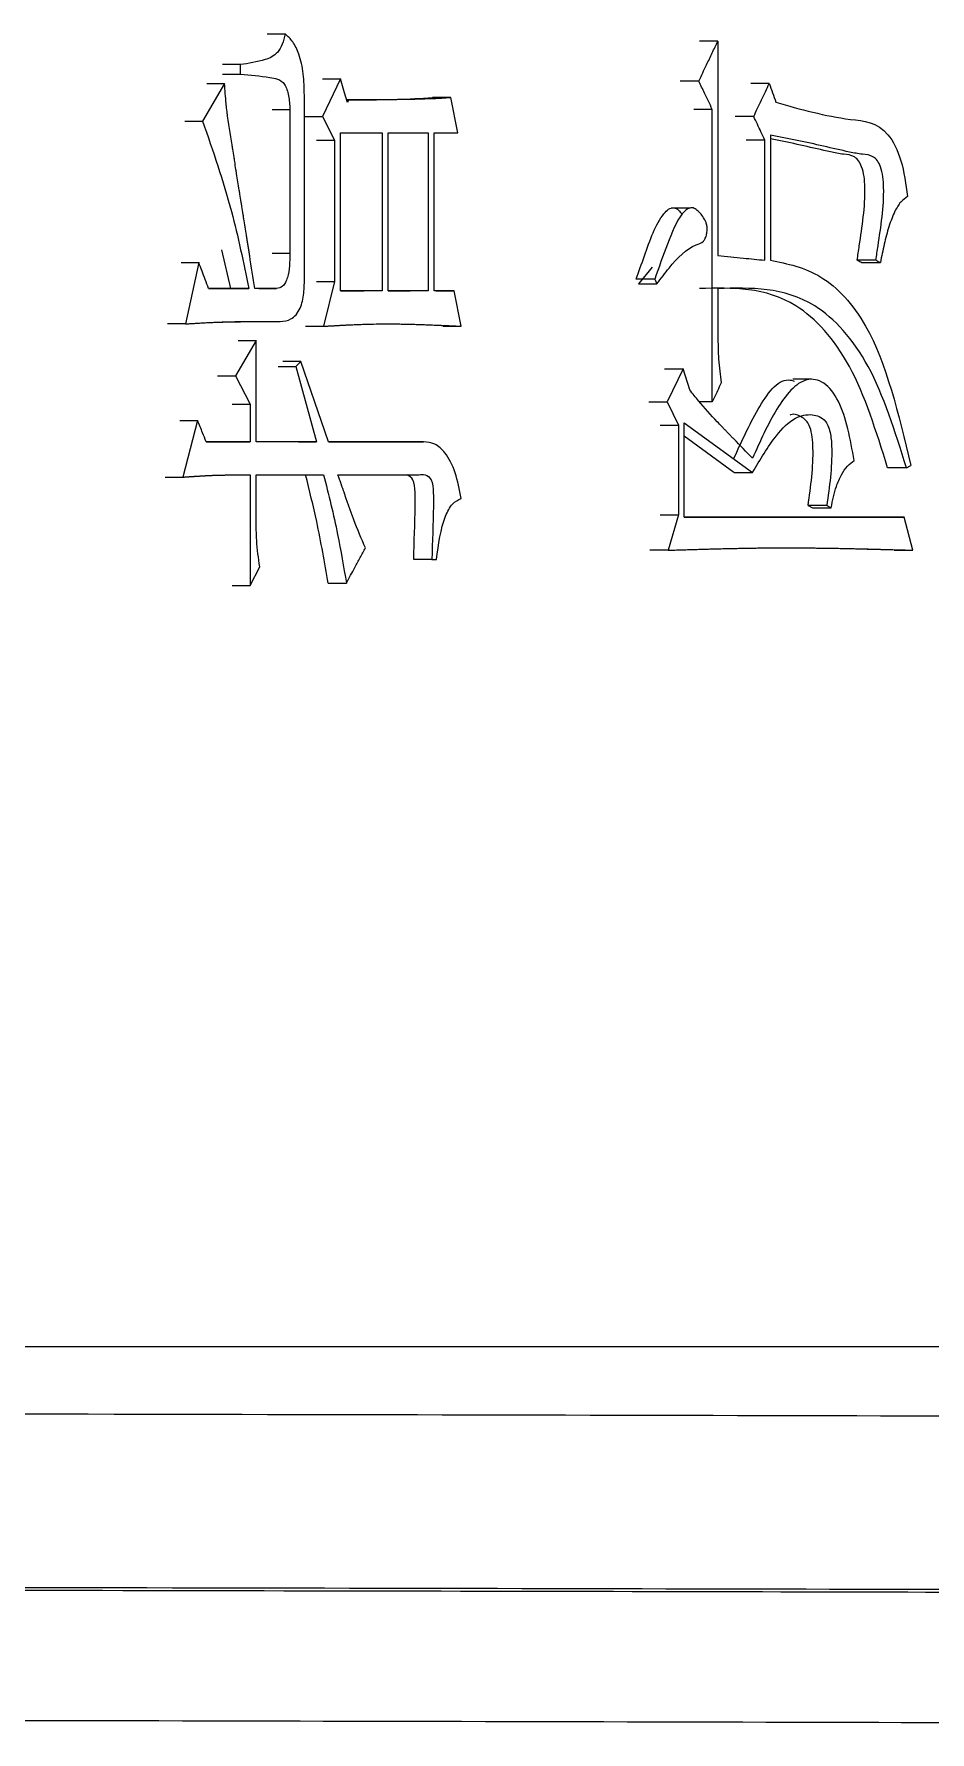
# Model space of a CAD drawing. Header units: millimetres. Extents: x 2278 to 4715, y 679 to 2402.
# Drawn here: x 3404.12 to 3408.23, y 967.15 to 974.94 of the extents above; entities that cross this region are included whole.
import ezdxf

# ---------------------------------------------------------------- set-up
doc = ezdxf.new("R2010")
doc.units = ezdxf.units.MM

msp = doc.modelspace()

# ---------------------------------------------------------------- linework, layer by layer
at = {"color": 7, "linetype": 'Continuous', "lineweight": 25}
for p, q in [((3405.1885, 974.9389), (3405.2706, 974.9389)), ((3407.2557, 974.9064), (3407.1707, 974.9064)), ((3407.2557, 974.9064), (3407.2557, 973.922)), ((3405.0652, 974.7982), (3404.9833, 974.7982)), ((3404.9833, 974.7549), (3405.0652, 974.7549)), ((3405.0652, 974.7982), (3405.0652, 974.7549)), ((3405.4416, 974.7333), (3405.5242, 974.7333)), ((3405.5242, 974.7333), (3405.4418, 974.5602)), ((3404.9926, 974.7117), (3404.8919, 974.5386)), ((3404.9109, 974.7117), (3404.9926, 974.7117)), ((3405.3591, 973.8247), (3405.3591, 974.6576)), ((3407.168, 974.7225), (3407.0831, 974.7225)), ((3407.4913, 974.7117), (3407.406, 974.7117)), ((3405.2106, 974.5926), (3405.2928, 974.5926)), ((3405.2928, 974.5926), (3405.2928, 973.9328)), ((3405.5626, 974.636), (3405.5538, 974.636)), ((3405.5626, 974.636), (3405.5571, 974.6251)), ((3406.03, 974.6468), (3405.9466, 974.6468)), ((3406.0624, 974.4845), (3406.03, 974.6468)), ((3407.2299, 974.5927), (3407.1449, 974.5927)), ((3407.2299, 973.2514), (3407.2299, 974.5927)), ((3404.8103, 974.5386), (3404.8919, 974.5386)), ((3405.3593, 974.5602), (3405.4418, 974.5602)), ((3405.4418, 974.5602), (3405.4967, 974.4521)), ((3407.4198, 974.5603), (3407.3346, 974.5603)), ((3405.4142, 974.4521), (3405.4967, 974.4521)), ((3405.4967, 974.4521), (3405.4967, 973.803)), ((3405.5242, 973.7598), (3405.5242, 974.4845)), ((3405.5242, 974.4845), (3405.7156, 974.4845)), ((3405.7156, 974.4845), (3405.7156, 973.7598)), ((3405.7429, 973.7598), (3405.7429, 974.4845)), ((3405.7429, 974.4845), (3405.9274, 974.4845)), ((3405.9274, 974.4845), (3405.9274, 973.7598)), ((3405.9545, 973.7598), (3405.9545, 974.4845)), ((3405.9545, 974.4845), (3406.0624, 974.4845)), ((3407.4709, 974.4521), (3407.3856, 974.4521)), ((3407.4709, 973.9004), (3407.4709, 974.4521)), ((3407.4964, 974.4737), (3407.4964, 973.9004)), ((3407.1268, 974.1399), (3407.0415, 974.1399)), ((3405.0218, 973.7706), (3404.9805, 973.9484)), ((3404.7935, 973.8896), (3404.8751, 973.8896)), ((3404.8751, 973.8896), (3404.8133, 973.6083)), ((3405.2106, 973.9328), (3405.2928, 973.9328)), ((3407.9807, 973.9005), (3407.8947, 973.9005)), ((3407.9147, 973.8896), (3408.0008, 973.8896)), ((3405.4142, 973.803), (3405.4967, 973.803)), ((3405.4967, 973.803), (3405.4472, 973.5975)), ((3406.9658, 973.8139), (3406.8811, 973.8139)), ((3406.9547, 973.8681), (3406.8915, 973.7923)), ((3406.8915, 973.7923), (3406.9762, 973.7923)), ((3406.9658, 973.8139), (3406.9762, 973.7923)), ((3405.1041, 973.7706), (3404.9199, 973.7706)), ((3404.9199, 973.7706), (3405.0218, 973.7706)), ((3405.0222, 973.7706), (3405.1041, 973.7706)), ((3405.2319, 973.7706), (3405.132, 973.7706)), ((3405.1498, 973.7706), (3405.2319, 973.7706)), ((3405.7156, 973.7598), (3405.5242, 973.7598)), ((3405.5242, 973.7598), (3405.6325, 973.7598)), ((3405.7156, 973.7598), (3405.6328, 973.7598)), ((3405.9274, 973.7598), (3405.7429, 973.7598)), ((3405.7429, 973.7598), (3405.8441, 973.7598)), ((3405.9274, 973.7598), (3405.8443, 973.7598)), ((3406.0462, 973.7598), (3405.9545, 973.7598)), ((3405.9629, 973.7598), (3406.0462, 973.7598)), ((3406.0785, 973.5975), (3406.0462, 973.7598)), ((3407.2557, 973.7706), (3407.2557, 973.5543)), ((3404.8133, 973.6083), (3404.7318, 973.6083)), ((3405.1661, 973.6191), (3405.2485, 973.6191)), ((3405.3648, 973.5975), (3405.4472, 973.5975)), ((3405.9951, 973.5975), (3406.0785, 973.5975)), ((3405.1375, 973.5326), (3405.0429, 973.3703)), ((3405.0555, 973.5326), (3405.1375, 973.5326)), ((3405.1375, 973.0674), (3405.1375, 973.5326)), ((3405.2382, 973.4136), (3405.3204, 973.4136)), ((3405.3425, 973.4352), (3405.2602, 973.4352)), ((3405.3425, 973.4352), (3405.3204, 973.4136)), ((3405.3204, 973.4136), (3405.4142, 973.0674)), ((3405.4692, 973.0674), (3405.3425, 973.4352)), ((3407.0108, 973.4028), (3407.0956, 973.4028)), ((3407.0956, 973.4028), (3407.023, 973.2514)), ((3407.1267, 973.3055), (3407.0956, 973.4028)), ((3404.961, 973.3703), (3405.0429, 973.3703)), ((3405.0429, 973.3703), (3405.1097, 973.2405)), ((3407.6853, 973.3543), (3407.5997, 973.3543)), ((3406.9383, 973.2514), (3407.023, 973.2514)), ((3407.023, 973.2514), (3407.0749, 973.1432)), ((3407.2299, 973.2514), (3407.1704, 973.2514)), ((3405.0278, 973.2405), (3405.1097, 973.2405)), ((3405.1097, 973.2405), (3405.1097, 973.0674)), ((3404.7879, 973.1648), (3404.8695, 973.1648)), ((3404.8695, 973.1648), (3404.8021, 972.9052)), ((3406.9901, 973.1432), (3407.0749, 973.1432)), ((3407.0749, 973.1432), (3407.0749, 972.7321)), ((3407.1008, 973.154), (3407.4147, 972.9269)), ((3407.1008, 972.7213), (3407.1008, 973.154)), ((3407.3294, 972.9269), (3407.1008, 973.0925)), ((3405.1097, 973.0674), (3404.9087, 973.0674)), ((3404.9087, 973.0674), (3405.0274, 973.0674)), ((3405.0278, 973.0674), (3405.1097, 973.0674)), ((3405.4142, 973.0674), (3405.1375, 973.0674)), ((3405.3318, 973.0674), (3405.4142, 973.0674)), ((3405.9058, 973.0675), (3405.4692, 973.0674)), ((3405.4692, 973.0674), (3405.8225, 973.0675)), ((3405.8226, 973.0675), (3405.9058, 973.0675)), ((3408.1202, 972.9485), (3408.1401, 972.9593)), ((3404.7206, 972.9052), (3404.8021, 972.9052)), ((3405.1097, 972.916), (3405.1097, 972.4076)), ((3405.1375, 972.916), (3405.4472, 972.916)), ((3405.1375, 972.7105), (3405.1375, 972.916)), ((3405.5132, 972.916), (3405.8841, 972.916)), ((3405.8008, 972.916), (3405.8841, 972.916)), ((3407.3295, 972.9269), (3407.4147, 972.9269)), ((3406.9901, 972.7321), (3407.0749, 972.7321)), ((3407.0749, 972.7321), (3407.0282, 972.5699)), ((3408.1103, 972.7213), (3407.1008, 972.7213)), ((3407.1008, 972.7213), (3408.0241, 972.7213)), ((3407.755, 972.7754), (3407.6692, 972.7754)), ((3407.6692, 972.7754), (3407.6894, 972.7646)), ((3407.6894, 972.7646), (3407.7751, 972.7646)), ((3407.755, 972.7754), (3407.7751, 972.7646)), ((3408.0241, 972.7213), (3408.1103, 972.7213)), ((3408.15, 972.5699), (3408.1103, 972.7213)), ((3407.0282, 972.5699), (3406.9435, 972.5699)), ((3408.0638, 972.5699), (3407.9405, 972.5728)), ((3408.0638, 972.5699), (3408.15, 972.5699)), ((3405.1097, 972.4076), (3405.1542, 972.4941)), ((3405.9436, 972.5266), (3405.8605, 972.5266)), ((3405.9436, 972.5266), (3405.9653, 972.5266)), ((3405.0277, 972.4076), (3405.1097, 972.4076)), ((3405.4687, 972.4184), (3405.5516, 972.4184))]:
    msp.add_line(p, q, dxfattribs=at)
at = {"color": 7, "linetype": 'Continuous', "lineweight": 25, "flags": 128}
for points in [[(3405.5571, 974.6251), (3405.5437, 974.6691), (3405.534, 974.7012), (3405.5242, 974.7333)], [(3408.1202, 972.9485), (3408.0852, 972.9485), (3408.0596, 972.9485), (3408.034, 972.9485)]]:
    msp.add_lwpolyline(points, dxfattribs=at)
at = {"color": 7, "linetype": 'Continuous', "lineweight": 25}
for points, knots in [([(3405.2706, 974.9389), (3405.2667, 974.9226), (3405.259, 974.8904), (3405.2298, 974.8397), (3405.1611, 974.8123), (3405.1032, 974.8038), (3405.0652, 974.7982)], [0, 0, 0, 0, 0.127818, 0.252018, 0.508407, 1, 1, 1, 1]), ([(3405.3591, 974.6576), (3405.3582, 974.6907), (3405.3565, 974.7563), (3405.3383, 974.8426), (3405.3077, 974.9058), (3405.2829, 974.928), (3405.2706, 974.9389)], [0, 0, 0, 0, 0.2887937, 0.5729304, 0.7895926, 1, 1, 1, 1]), ([(3407.168, 974.7225), (3407.1799, 974.7475), (3407.2005, 974.7906), (3407.2297, 974.8519), (3407.247, 974.8882), (3407.2557, 974.9064)], [0, 0, 0, 0, 0.407194, 0.703597, 1, 1, 1, 1]), ([(3405.0652, 974.7549), (3405.1106, 974.7507), (3405.1679, 974.7453), (3405.2355, 974.7337), (3405.2711, 974.7144), (3405.2886, 974.6548), (3405.2914, 974.6136), (3405.2928, 974.5926)], [0, 0, 0, 0, 0.489877, 0.617073, 0.743751, 0.869803, 1, 1, 1, 1]), ([(3405.132, 973.7706), (3405.124, 973.8208), (3405.1151, 973.8773), (3405.1051, 973.9401), (3405.1027, 973.9558), (3405.1002, 973.9714), (3405.0982, 973.984), (3405.0957, 973.9997), (3405.0922, 974.0217), (3405.0872, 974.053), (3405.0823, 974.0844), (3405.0773, 974.1158), (3405.0733, 974.1409), (3405.0683, 974.1723), (3405.0643, 974.1974), (3405.0573, 974.2413), (3405.0513, 974.279), (3405.0443, 974.3229), (3405.0403, 974.348), (3405.0353, 974.3794), (3405.0313, 974.4045), (3405.0263, 974.4359), (3405.0152, 974.5049), (3405.0008, 974.5981), (3404.9949, 974.6808), (3404.9926, 974.7117)], [0, 0, 0, 0, 0.160709, 0.180798, 0.200887, 0.210931, 0.23102, 0.241064, 0.261152, 0.30133, 0.341507, 0.361596, 0.401773, 0.421862, 0.462039, 0.482128, 0.562482, 0.582571, 0.622748, 0.642837, 0.683014, 0.703103, 0.74328, 0.904095, 1, 1, 1, 1]), ([(3407.2299, 974.5927), (3407.224, 974.6052), (3407.2121, 974.6302), (3407.1915, 974.6734), (3407.1768, 974.7042), (3407.168, 974.7225)], [0, 0, 0, 0, 0.288432, 0.576865, 1, 1, 1, 1]), ([(3407.4198, 974.5603), (3407.4318, 974.5855), (3407.4556, 974.636), (3407.4794, 974.6865), (3407.4913, 974.7117)], [0, 0, 0, 0, 0.4999994, 1, 1, 1, 1]), ([(3407.4913, 974.7117), (3407.4964, 974.6973), (3407.5066, 974.6684), (3407.5168, 974.6396), (3407.5219, 974.6252)], [0, 0, 0, 0, 0.5000001, 1, 1, 1, 1]), ([(3405.5545, 974.6362), (3405.5602, 974.6362), (3405.5974, 974.6363), (3405.6422, 974.6367), (3405.7128, 974.6375), (3405.8067, 974.6385), (3405.8922, 974.6436), (3405.9466, 974.6468)], [0, 0, 0, 0, 0.0431296, 0.2823119, 0.3421073, 0.5812899, 1, 1, 1, 1]), ([(3406.03, 974.6468), (3406.0282, 974.6466), (3406.0244, 974.6463), (3406.0188, 974.6458), (3406.0112, 974.6452), (3406.0037, 974.6446), (3405.9961, 974.644), (3405.9905, 974.6435), (3405.9829, 974.643), (3405.9754, 974.6425), (3405.9622, 974.6418), (3405.9376, 974.641), (3405.8846, 974.6392), (3405.8239, 974.6377), (3405.7707, 974.6372), (3405.7441, 974.6369), (3405.7288, 974.6367), (3405.7174, 974.6366), (3405.7079, 974.6366), (3405.6983, 974.6365), (3405.6907, 974.6364), (3405.6831, 974.6364), (3405.6754, 974.6363), (3405.6678, 974.6363), (3405.6601, 974.6363), (3405.6544, 974.6362), (3405.6468, 974.6362), (3405.6391, 974.6362), (3405.6315, 974.6361), (3405.6238, 974.6361), (3405.6162, 974.6361), (3405.6085, 974.6361), (3405.6028, 974.6361), (3405.598, 974.636), (3405.5932, 974.636), (3405.5894, 974.636), (3405.5856, 974.636), (3405.5827, 974.636), (3405.5789, 974.636), (3405.575, 974.636), (3405.5712, 974.636), (3405.5674, 974.636), (3405.5645, 974.636), (3405.5626, 974.636)], [0, 0, 0, 0, 0.012194, 0.024389, 0.036583, 0.060972, 0.073167, 0.085361, 0.097556, 0.121945, 0.134139, 0.182918, 0.280473, 0.475585, 0.573141, 0.621919, 0.646308, 0.670697, 0.695086, 0.70728, 0.731669, 0.743863, 0.756058, 0.780447, 0.792641, 0.804836, 0.81703, 0.841419, 0.853613, 0.865808, 0.890197, 0.902391, 0.914586, 0.92678, 0.932877, 0.945072, 0.951169, 0.957266, 0.963363, 0.975558, 0.981655, 0.987752, 1, 1, 1, 1]), ([(3407.5219, 974.6252), (3407.6339, 974.5935), (3407.804, 974.5453), (3408.0163, 974.5349), (3408.1025, 974.3607), (3408.1175, 974.2495), (3408.1252, 974.1925)], [0, 0, 0, 0, 0.492344, 0.747305, 0.87043, 1, 1, 1, 1]), ([(3404.8919, 974.5386), (3404.9394, 974.4028), (3405.0246, 974.1587), (3405.0797, 973.8898), (3405.1041, 973.7706)], [0, 0, 0, 0, 0.556567, 1, 1, 1, 1]), ([(3407.4709, 974.4521), (3407.465, 974.4646), (3407.4536, 974.4888), (3407.4366, 974.5249), (3407.4254, 974.5485), (3407.4198, 974.5603)], [0, 0, 0, 0, 0.346119, 0.673059, 1, 1, 1, 1]), ([(3407.9807, 973.9005), (3407.9838, 973.9225), (3407.9991, 974.0319), (3408.0208, 974.1599), (3408.0133, 974.2845), (3408.0031, 974.3272), (3407.9877, 974.3589), (3407.9598, 974.3841), (3407.9156, 974.3855), (3407.8, 974.4088), (3407.6595, 974.4443), (3407.5376, 974.4663), (3407.4964, 974.4737)], [0, 0, 0, 0, 0.0476159, 0.2366676, 0.2711991, 0.3058534, 0.3330791, 0.3603377, 0.4287555, 0.5098819, 0.8344448, 1, 1, 1, 1]), ([(3407.8947, 973.9005), (3407.8978, 973.9226), (3407.9131, 974.0323), (3407.935, 974.1606), (3407.9271, 974.2851), (3407.9169, 974.3278), (3407.9015, 974.3592), (3407.8734, 974.3844), (3407.8286, 974.3854), (3407.711, 974.4105), (3407.5992, 974.4384), (3407.5067, 974.4556), (3407.4964, 974.4576)], [0, 0, 0, 0, 0.0539594, 0.2681925, 0.3071395, 0.3462244, 0.3769337, 0.4076739, 0.4859202, 0.5793554, 0.9531636, 1, 1, 1, 1]), ([(3408.1252, 974.1925), (3408.1146, 974.1854), (3408.0931, 974.1711), (3408.0641, 974.1215), (3408.0389, 974.0553), (3408.0176, 973.9747), (3408.0064, 973.918), (3408.0008, 973.8896)], [0, 0, 0, 0, 0.162412, 0.328967, 0.549592, 0.773853, 1, 1, 1, 1]), ([(3406.8811, 973.8139), (3406.8935, 973.8491), (3406.931, 973.9552), (3406.9746, 974.0807), (3407.0292, 974.1369), (3407.0531, 974.1445), (3407.0747, 974.133), (3407.0858, 974.1179), (3407.0911, 974.1107)], [0, 0, 0, 0, 0.230285, 0.693302, 0.776377, 0.859882, 0.933594, 1, 1, 1, 1]), ([(3406.9762, 973.7923), (3406.9946, 973.8168), (3407.0501, 973.891), (3407.1212, 973.9642), (3407.1831, 973.9785), (3407.1984, 974.0008), (3407.2044, 974.0194), (3407.2068, 974.0393), (3407.2057, 974.0584), (3407.2003, 974.078), (3407.1845, 974.1059), (3407.163, 974.1311), (3407.1371, 974.144), (3407.1142, 974.1367), (3407.07, 974.0925), (3407.0225, 973.9728), (3406.9848, 973.8673), (3406.9658, 973.8139)], [0, 0, 0, 0, 0.109651, 0.330682, 0.3864, 0.404634, 0.422868, 0.441529, 0.456387, 0.471247, 0.497612, 0.560433, 0.593185, 0.625961, 0.670922, 0.833212, 1, 1, 1, 1]), ([(3404.9199, 973.7706), (3404.9147, 973.7845), (3404.9046, 973.8113), (3404.8896, 973.8509), (3404.8799, 973.8767), (3404.8751, 973.8896)], [0, 0, 0, 0, 0.350984, 0.675491, 1, 1, 1, 1]), ([(3405.2928, 973.9328), (3405.2919, 973.8938), (3405.2907, 973.8448), (3405.2725, 973.7973), (3405.2563, 973.7748), (3405.2414, 973.7722), (3405.2319, 973.7706)], [0, 0, 0, 0, 0.51629, 0.647429, 0.774862, 1, 1, 1, 1]), ([(3407.2557, 973.922), (3407.2948, 973.9181), (3407.3503, 973.9126), (3407.4219, 973.9054), (3407.4546, 973.9021), (3407.4709, 973.9004)], [0, 0, 0, 0, 0.542952, 0.771476, 1, 1, 1, 1]), ([(3407.4964, 973.9004), (3407.5747, 973.8846), (3407.7324, 973.8528), (3407.9944, 973.573), (3408.0842, 973.1948), (3408.1401, 972.9593)], [0, 0, 0, 0, 0.271558, 0.546438, 1, 1, 1, 1]), ([(3407.9147, 973.8896), (3407.9131, 973.8905), (3407.9097, 973.8923), (3407.903, 973.896), (3407.898, 973.8987), (3407.8947, 973.9005)], [0, 0, 0, 0, 0.25319, 0.506384, 1, 1, 1, 1]), ([(3407.9808, 973.9005), (3407.9824, 973.8995), (3407.9866, 973.8973), (3407.9933, 973.8937), (3407.9983, 973.891), (3408.0008, 973.8896)], [0, 0, 0, 0, 0.252887, 0.626447, 1, 1, 1, 1]), ([(3405.2485, 973.6191), (3405.2651, 973.6206), (3405.2987, 973.6235), (3405.3416, 973.6717), (3405.3588, 973.7491), (3405.359, 973.7993), (3405.3591, 973.8247)], [0, 0, 0, 0, 0.26803, 0.540931, 0.767912, 1, 1, 1, 1]), ([(3408.034, 972.9485), (3407.9822, 973.1147), (3407.8807, 973.4395), (3407.5713, 973.7811), (3407.322, 973.7746), (3407.1706, 973.7706)], [0, 0, 0, 0, 0.291237, 0.569425, 1, 1, 1, 1]), ([(3408.1202, 972.9485), (3408.0683, 973.1147), (3407.9667, 973.4396), (3407.6568, 973.7811), (3407.4073, 973.7746), (3407.2557, 973.7706)], [0, 0, 0, 0, 0.291092, 0.569283, 1, 1, 1, 1]), ([(3404.8133, 973.6083), (3404.8177, 973.6086), (3404.8242, 973.609), (3404.8329, 973.6095), (3404.8394, 973.6099), (3404.8459, 973.6103), (3404.8524, 973.6107), (3404.8589, 973.6111), (3404.8675, 973.6116), (3404.8783, 973.6123), (3404.8913, 973.613), (3404.9043, 973.6138), (3404.9302, 973.6151), (3404.9562, 973.6163), (3404.9821, 973.6172), (3404.995, 973.6176), (3405.0079, 973.618), (3405.0209, 973.6183), (3405.0338, 973.6186), (3405.051, 973.6189), (3405.0682, 973.6191), (3405.0855, 973.6193), (3405.0984, 973.6194), (3405.1113, 973.6195), (3405.1241, 973.6195), (3405.1349, 973.6196), (3405.1435, 973.6196), (3405.1499, 973.6196), (3405.1563, 973.6195), (3405.1628, 973.6195), (3405.1692, 973.6195), (3405.1756, 973.6195), (3405.1821, 973.6195), (3405.1885, 973.6195), (3405.1971, 973.6194), (3405.2057, 973.6194), (3405.2142, 973.6193), (3405.2206, 973.6193), (3405.226, 973.6193), (3405.2303, 973.6192), (3405.2335, 973.6192), (3405.2367, 973.6192), (3405.2399, 973.6192), (3405.2438, 973.6192), (3405.2467, 973.6191), (3405.2485, 973.6191)], [0, 0, 0, 0, 0.0297, 0.04455, 0.0594, 0.07425, 0.0891, 0.10395, 0.1188, 0.1485, 0.1782, 0.2079, 0.237599, 0.3564, 0.3861, 0.4158, 0.4455, 0.4752, 0.5049, 0.5346, 0.594, 0.6237, 0.6534, 0.6831, 0.7128, 0.742499, 0.757349, 0.772199, 0.787049, 0.801899, 0.816749, 0.831599, 0.846449, 0.861299, 0.876149, 0.905849, 0.920699, 0.935549, 0.950399, 0.957824, 0.965249, 0.972674, 0.980099, 0.987524, 1, 1, 1, 1]), ([(3404.9237, 973.6148), (3404.9642, 973.6162), (3405.0262, 973.6183), (3405.1106, 973.6191), (3405.1472, 973.6191), (3405.1612, 973.6191), (3405.1637, 973.6191), (3405.1633, 973.6191), (3405.1633, 973.6191)], [0, 0, 0, 0, 0.522535, 0.798849, 0.953458, 0.983824, 0.997934, 1, 1, 1, 1]), ([(3405.4472, 973.5975), (3405.4515, 973.5977), (3405.4579, 973.5981), (3405.4664, 973.5986), (3405.4728, 973.599), (3405.4792, 973.5993), (3405.4855, 973.5997), (3405.4919, 973.6001), (3405.4983, 973.6004), (3405.5046, 973.6008), (3405.511, 973.6011), (3405.5174, 973.6015), (3405.5238, 973.6018), (3405.5301, 973.6022), (3405.5365, 973.6025), (3405.5429, 973.6028), (3405.5492, 973.6032), (3405.5556, 973.6035), (3405.5641, 973.6039), (3405.5747, 973.6044), (3405.5874, 973.605), (3405.6001, 973.6055), (3405.6128, 973.606), (3405.6255, 973.6065), (3405.6382, 973.6069), (3405.6509, 973.6072), (3405.6762, 973.6079), (3405.7016, 973.6082), (3405.7269, 973.6084), (3405.7395, 973.6084), (3405.7564, 973.6083), (3405.7774, 973.6082), (3405.8027, 973.6079), (3405.8279, 973.6074), (3405.8531, 973.6068), (3405.8741, 973.6062), (3405.8951, 973.6055), (3405.9118, 973.6049), (3405.9286, 973.6042), (3405.9411, 973.6037), (3405.9537, 973.6032), (3405.9642, 973.6028), (3405.9725, 973.6024), (3405.9788, 973.6022), (3405.9851, 973.6019), (3405.9913, 973.6016), (3405.9976, 973.6013), (3406.0039, 973.601), (3406.0101, 973.6007), (3406.0164, 973.6005), (3406.0226, 973.6002), (3406.0289, 973.5999), (3406.0351, 973.5996), (3406.0404, 973.5993), (3406.0445, 973.5991), (3406.0477, 973.599), (3406.0508, 973.5988), (3406.0539, 973.5987), (3406.057, 973.5985), (3406.0602, 973.5984), (3406.0633, 973.5982), (3406.0664, 973.5981), (3406.0695, 973.5979), (3406.0736, 973.5977), (3406.0766, 973.5976), (3406.0785, 973.5975)], [0, 0, 0, 0, 0.020012, 0.030018, 0.040024, 0.050031, 0.060037, 0.070043, 0.080049, 0.090055, 0.100061, 0.110067, 0.120073, 0.130079, 0.140086, 0.150092, 0.160098, 0.170104, 0.18011, 0.200122, 0.220134, 0.240147, 0.260159, 0.280171, 0.300183, 0.320196, 0.340208, 0.420258, 0.44027, 0.460282, 0.480294, 0.520319, 0.560343, 0.600368, 0.640392, 0.680417, 0.700429, 0.740454, 0.760466, 0.780478, 0.80049, 0.820502, 0.830509, 0.840515, 0.850521, 0.860527, 0.870533, 0.880539, 0.890545, 0.900551, 0.910557, 0.920564, 0.93057, 0.940576, 0.945579, 0.950582, 0.955585, 0.960588, 0.965591, 0.970594, 0.975597, 0.9806, 0.985603, 0.990606, 1, 1, 1, 1]), ([(3407.2557, 973.5543), (3407.2561, 973.518), (3407.2571, 973.4448), (3407.2664, 973.3737), (3407.2711, 973.3379)], [0, 0, 0, 0, 0.495714, 1, 1, 1, 1]), ([(3407.2711, 973.3379), (3407.2652, 973.3254), (3407.2553, 973.3048), (3407.2416, 973.2759), (3407.2338, 973.2595), (3407.2299, 973.2514)], [0, 0, 0, 0, 0.432643, 0.716321, 1, 1, 1, 1]), ([(3407.3294, 972.9918), (3407.364, 973.0679), (3407.4318, 973.217), (3407.5365, 973.3658), (3407.5976, 973.3483), (3407.6077, 973.3455)], [0, 0, 0, 0, 0.46552, 0.912082, 1, 1, 1, 1]), ([(3407.8807, 972.9809), (3407.8627, 973.0801), (3407.8356, 973.2299), (3407.744, 973.3477), (3407.6362, 973.3677), (3407.5174, 973.2233), (3407.4494, 973.07), (3407.4147, 972.9918)], [0, 0, 0, 0, 0.250217, 0.37779, 0.502112, 0.745933, 1, 1, 1, 1]), ([(3407.4147, 972.9918), (3407.3858, 973.0214), (3407.3533, 973.0547), (3407.3172, 973.0919), (3407.3082, 973.1013), (3407.2992, 973.1106), (3407.2901, 973.12), (3407.2811, 973.1294), (3407.2685, 973.1426), (3407.2305, 973.1821), (3407.181, 973.2368), (3407.14, 973.2885), (3407.1267, 973.3055)], [0, 0, 0, 0, 0.2975226, 0.3347128, 0.3719031, 0.3904983, 0.4276885, 0.4648788, 0.483474, 0.5578546, 0.8555027, 1, 1, 1, 1]), ([(3407.4147, 972.9269), (3407.4497, 972.986), (3407.509, 973.0864), (3407.6033, 973.1827), (3407.6734, 973.1961), (3407.7204, 973.1852), (3407.7472, 973.1673), (3407.7644, 973.1357), (3407.7748, 973.0933), (3407.7829, 972.9699), (3407.7674, 972.8618), (3407.755, 972.7754)], [0, 0, 0, 0, 0.236471, 0.400892, 0.534168, 0.588802, 0.643894, 0.675813, 0.707612, 0.766357, 1, 1, 1, 1]), ([(3407.6692, 972.7754), (3407.6818, 972.863), (3407.6966, 972.9668), (3407.6893, 973.0892), (3407.6805, 973.1323), (3407.6633, 973.1642), (3407.6335, 973.1863), (3407.6061, 973.1976), (3407.588, 973.1908), (3407.5867, 973.1903)], [0, 0, 0, 0, 0.478517, 0.567585, 0.657403, 0.721203, 0.808864, 0.987094, 1, 1, 1, 1]), ([(3404.9087, 973.0674), (3404.9032, 973.0811), (3404.8939, 973.1041), (3404.8809, 973.1366), (3404.8733, 973.1554), (3404.8695, 973.1648)], [0, 0, 0, 0, 0.419954, 0.709976, 1, 1, 1, 1]), ([(3406.0785, 972.8078), (3406.0705, 972.8484), (3406.0548, 972.928), (3406.0107, 973.0163), (3405.9577, 973.0619), (3405.923, 973.0656), (3405.9058, 973.0675)], [0, 0, 0, 0, 0.291847, 0.573788, 0.788346, 1, 1, 1, 1]), ([(3407.7751, 972.7646), (3407.7822, 972.7984), (3407.7937, 972.8536), (3407.8208, 972.9168), (3407.8486, 972.9583), (3407.8701, 972.9734), (3407.8807, 972.9809)], [0, 0, 0, 0, 0.34974, 0.571287, 0.787704, 1, 1, 1, 1]), ([(3404.8021, 972.9052), (3404.8038, 972.9053), (3404.8072, 972.9055), (3404.8122, 972.9059), (3404.8173, 972.9063), (3404.8224, 972.9066), (3404.8274, 972.907), (3404.8325, 972.9074), (3404.8376, 972.9077), (3404.8426, 972.9081), (3404.8477, 972.9084), (3404.8528, 972.9088), (3404.8578, 972.9091), (3404.8629, 972.9094), (3404.8679, 972.9098), (3404.873, 972.9101), (3404.8781, 972.9104), (3404.8831, 972.9107), (3404.8882, 972.911), (3404.8932, 972.9113), (3404.8983, 972.9116), (3404.9025, 972.9118), (3404.9067, 972.912), (3404.9109, 972.9122), (3404.916, 972.9125), (3404.921, 972.9127), (3404.9261, 972.913), (3404.9312, 972.9132), (3404.9362, 972.9134), (3404.9413, 972.9136), (3404.9463, 972.9137), (3404.9505, 972.9139), (3404.9547, 972.914), (3404.9589, 972.9141), (3404.964, 972.9143), (3404.969, 972.9144), (3404.9741, 972.9146), (3404.9791, 972.9147), (3404.9842, 972.9148), (3404.9892, 972.9149), (3404.9942, 972.915), (3404.9993, 972.9151), (3405.0035, 972.9152), (3405.0077, 972.9152), (3405.0119, 972.9153), (3405.0169, 972.9154), (3405.022, 972.9154), (3405.027, 972.9155), (3405.032, 972.9156), (3405.0371, 972.9156), (3405.0421, 972.9157), (3405.0472, 972.9157), (3405.0513, 972.9157), (3405.0555, 972.9158), (3405.0597, 972.9158), (3405.0648, 972.9158), (3405.0698, 972.9158), (3405.0748, 972.9159), (3405.0799, 972.9159), (3405.0849, 972.9159), (3405.0899, 972.9159), (3405.0949, 972.916), (3405.0991, 972.916), (3405.1041, 972.916), (3405.1073, 972.916), (3405.1097, 972.916)], [0, 0, 0, 0, 0.01641, 0.03282, 0.04923, 0.06564, 0.08205, 0.098461, 0.114871, 0.131281, 0.147691, 0.164101, 0.180511, 0.196921, 0.213331, 0.229741, 0.246151, 0.262561, 0.278972, 0.295382, 0.311792, 0.328202, 0.336407, 0.352817, 0.369227, 0.385637, 0.402047, 0.418457, 0.434867, 0.451278, 0.467688, 0.484098, 0.492303, 0.508713, 0.525123, 0.541533, 0.557943, 0.574353, 0.590763, 0.607173, 0.623583, 0.639994, 0.656404, 0.664609, 0.681019, 0.697429, 0.713839, 0.730249, 0.746659, 0.763069, 0.779479, 0.795889, 0.8123, 0.820505, 0.836915, 0.853325, 0.869735, 0.886145, 0.902555, 0.918965, 0.935375, 0.951785, 0.968195, 0.9764, 1, 1, 1, 1]), ([(3405.4687, 972.4184), (3405.4521, 972.5134), (3405.4225, 972.6827), (3405.3822, 972.8448), (3405.3645, 972.916)], [0, 0, 0, 0, 0.560942, 1, 1, 1, 1]), ([(3405.4472, 972.916), (3405.47, 972.8254), (3405.5106, 972.6634), (3405.539, 972.4934), (3405.5516, 972.4184)], [0, 0, 0, 0, 0.558886, 1, 1, 1, 1]), ([(3405.6392, 972.5807), (3405.6208, 972.6228), (3405.6014, 972.6676), (3405.5829, 972.7177), (3405.5789, 972.7289), (3405.5748, 972.74), (3405.5708, 972.7512), (3405.5667, 972.7624), (3405.5627, 972.7736), (3405.5587, 972.7849), (3405.5558, 972.7933), (3405.5518, 972.8046), (3405.5478, 972.8159), (3405.5444, 972.8257), (3405.5419, 972.8328), (3405.54, 972.8384), (3405.538, 972.8441), (3405.536, 972.8498), (3405.5341, 972.8554), (3405.5321, 972.8611), (3405.5307, 972.8653), (3405.5287, 972.871), (3405.5267, 972.8767), (3405.5248, 972.8823), (3405.5233, 972.8866), (3405.5214, 972.8922), (3405.5194, 972.8979), (3405.5175, 972.9036), (3405.5156, 972.9091), (3405.5141, 972.9133), (3405.5132, 972.916)], [0, 0, 0, 0, 0.396041, 0.420732, 0.445423, 0.494806, 0.519497, 0.544188, 0.59357, 0.618261, 0.642952, 0.667643, 0.717025, 0.741716, 0.754061, 0.778752, 0.791098, 0.803443, 0.828134, 0.84048, 0.852825, 0.865171, 0.889862, 0.902207, 0.914553, 0.926898, 0.951589, 0.963935, 0.97628, 1, 1, 1, 1]), ([(3405.8603, 972.5266), (3405.863, 972.6087), (3405.8665, 972.7124), (3405.8684, 972.8322), (3405.8617, 972.8979), (3405.8404, 972.9102), (3405.8305, 972.916)], [0, 0, 0, 0, 0.579644, 0.732014, 0.874517, 1, 1, 1, 1]), ([(3405.8841, 972.9161), (3405.8938, 972.9178), (3405.9134, 972.9211), (3405.945, 972.8967), (3405.9518, 972.8326), (3405.9498, 972.7119), (3405.9464, 972.6085), (3405.9436, 972.5266)], [0, 0, 0, 0, 0.111377, 0.22453, 0.350906, 0.486016, 1, 1, 1, 1]), ([(3405.9653, 972.5266), (3405.9744, 972.5969), (3405.987, 972.694), (3406.0361, 972.7873), (3406.0645, 972.8011), (3406.0785, 972.8078)], [0, 0, 0, 0, 0.573358, 0.790473, 1, 1, 1, 1]), ([(3405.1542, 972.4941), (3405.1487, 972.5339), (3405.1388, 972.605), (3405.1379, 972.6782), (3405.1375, 972.7105)], [0, 0, 0, 0, 0.558835, 1, 1, 1, 1]), ([(3405.5516, 972.4184), (3405.5647, 972.4426), (3405.5858, 972.4818), (3405.615, 972.5359), (3405.6311, 972.5657), (3405.6392, 972.5807)], [0, 0, 0, 0, 0.4477923, 0.7238958, 1, 1, 1, 1]), ([(3407.0282, 972.5699), (3407.038, 972.5702), (3407.0528, 972.5706), (3407.0724, 972.5712), (3407.0871, 972.5717), (3407.1018, 972.5721), (3407.1165, 972.5726), (3407.1312, 972.573), (3407.1459, 972.5734), (3407.1606, 972.5739), (3407.1801, 972.5744), (3407.1997, 972.575), (3407.2192, 972.5755), (3407.2339, 972.5759), (3407.2534, 972.5764), (3407.2728, 972.5769), (3407.2923, 972.5773), (3407.3069, 972.5777), (3407.3215, 972.578), (3407.3409, 972.5784), (3407.3603, 972.5788), (3407.3797, 972.5791), (3407.3943, 972.5794), (3407.4088, 972.5796), (3407.4282, 972.5799), (3407.4475, 972.5802), (3407.4669, 972.5804), (3407.4789, 972.5805), (3407.4886, 972.5806), (3407.4958, 972.5806), (3407.5031, 972.5807), (3407.5127, 972.5807), (3407.5224, 972.5808), (3407.532, 972.5808), (3407.5392, 972.5808), (3407.5465, 972.5809), (3407.5537, 972.5809), (3407.5609, 972.5809), (3407.5669, 972.5809), (3407.5717, 972.5809), (3407.5753, 972.5809), (3407.5802, 972.5809), (3407.585, 972.5809), (3407.5898, 972.5809), (3407.5946, 972.5808), (3407.6006, 972.5808), (3407.6078, 972.5808), (3407.6174, 972.5808), (3407.627, 972.5807), (3407.6366, 972.5807), (3407.6438, 972.5806), (3407.6534, 972.5806), (3407.6654, 972.5805), (3407.6798, 972.5803), (3407.6941, 972.5802), (3407.7085, 972.58), (3407.7276, 972.5798), (3407.7467, 972.5795), (3407.7658, 972.5792), (3407.7801, 972.579), (3407.7944, 972.5788), (3407.8135, 972.5784), (3407.8325, 972.5781), (3407.8516, 972.5777), (3407.8658, 972.5774), (3407.8801, 972.5771), (3407.8991, 972.5766), (3407.918, 972.5762), (3407.937, 972.5757), (3407.9512, 972.5754), (3407.9701, 972.5749), (3407.989, 972.5744), (3408.0079, 972.5739), (3408.0221, 972.5735), (3408.0363, 972.5731), (3408.0551, 972.5726), (3408.074, 972.5721), (3408.0928, 972.5715), (3408.1069, 972.5711), (3408.126, 972.5706), (3408.1403, 972.5702), (3408.15, 972.5699)], [0, 0, 0, 0, 0.025705, 0.038557, 0.05141, 0.064262, 0.077115, 0.089967, 0.102819, 0.115672, 0.128524, 0.154229, 0.167082, 0.179934, 0.192786, 0.218491, 0.231344, 0.244196, 0.257049, 0.269901, 0.295606, 0.308458, 0.321311, 0.334163, 0.347016, 0.37272, 0.385573, 0.398425, 0.404851, 0.411278, 0.417704, 0.42413, 0.436983, 0.443409, 0.449835, 0.456261, 0.462687, 0.469114, 0.47554, 0.478753, 0.481966, 0.485179, 0.491605, 0.494818, 0.498032, 0.504458, 0.510884, 0.51731, 0.530163, 0.536589, 0.543015, 0.549441, 0.562294, 0.575146, 0.587999, 0.600851, 0.613703, 0.639408, 0.652261, 0.665113, 0.677966, 0.690818, 0.716523, 0.729375, 0.742228, 0.75508, 0.767933, 0.793637, 0.80649, 0.819342, 0.832195, 0.857899, 0.870752, 0.883604, 0.896457, 0.909309, 0.935014, 0.947866, 0.960719, 0.973571, 1, 1, 1, 1]), ([(3353.6845, 968.915), (3354.3309, 968.915), (3357.5662, 968.915), (3363.3181, 968.9151), (3369.5177, 968.9152), (3375.5272, 968.9152), (3380.1666, 968.9152), (3385.7038, 968.9153), (3389.9122, 968.9153), (3394.8467, 968.9154), (3399.4444, 968.9154), (3403.5395, 968.9154), (3407.2211, 968.9155), (3409.8296, 968.9155), (3412.6396, 968.9156), (3414.51, 968.9157), (3416.5382, 968.9157), (3417.2945, 968.9158), (3417.8232, 968.9159)], [0, 0, 0, 0, 0.020124, 0.100733, 0.181328, 0.221587, 0.302184, 0.342442, 0.423039, 0.463298, 0.543894, 0.624491, 0.664749, 0.745346, 0.785604, 0.8662, 0.906458, 1, 1, 1, 1]), ([(3346.5455, 968.6469), (3347.8178, 968.6469), (3350.1442, 968.6468), (3353.5077, 968.6464), (3356.6408, 968.6459), (3359.7569, 968.6451), (3362.8507, 968.6442), (3365.9162, 968.6431), (3368.9477, 968.6418), (3373.2017, 968.6397), (3378.7421, 968.6364), (3385.486, 968.6312), (3392.2136, 968.6245), (3397.9345, 968.6171), (3402.6551, 968.6095), (3406.4578, 968.6021), (3409.8919, 968.5938), (3412.8503, 968.5848), (3415.3038, 968.5751), (3416.3493, 968.5682), (3416.8811, 968.5648)], [0, 0, 0, 0, 0.037781, 0.069081, 0.100468, 0.131943, 0.163506, 0.195157, 0.226895, 0.258722, 0.330934, 0.408983, 0.49287, 0.582593, 0.645672, 0.711347, 0.779618, 0.850484, 0.923944, 1, 1, 1, 1]), ([(3417.6372, 967.7656), (3417.1375, 967.7689), (3416.1516, 967.7754), (3413.8711, 967.7847), (3411.1103, 967.7933), (3407.8819, 967.8014), (3404.2713, 967.8087), (3399.7252, 967.8164), (3394.1221, 967.8241), (3387.4034, 967.8313), (3380.5008, 967.8371), (3373.5713, 967.8415), (3366.7473, 967.8448), (3360.1372, 967.847), (3353.8273, 967.8483), (3349.323, 967.8488), (3346.9403, 967.8488), (3346.5455, 967.8488)], [0, 0, 0, 0, 0.07139, 0.140843, 0.208359, 0.273937, 0.337578, 0.399281, 0.488173, 0.572709, 0.652888, 0.72871, 0.800173, 0.867277, 0.930021, 0.988406, 1, 1, 1, 1]), ([(3418.174, 967.7517), (3417.4491, 967.7562), (3415.9994, 967.7653), (3412.2091, 967.7782), (3407.311, 967.7903), (3401.2703, 967.8013), (3394.2224, 967.811), (3386.2795, 967.8193), (3377.5797, 967.826), (3368.2729, 967.831), (3359.831, 967.8338), (3352.5509, 967.8352), (3348.5473, 967.8354), (3346.5455, 967.8355)], [0, 0, 0, 0, 0.0981345, 0.196269, 0.2944034, 0.3925379, 0.4906723, 0.5888066, 0.686941, 0.7850753, 0.8832097, 0.9416048, 1, 1, 1, 1]), ([(3328.1584, 967.244), (3331.1831, 967.2448), (3337.2196, 967.2465), (3346.3727, 967.2468), (3355.4146, 967.2455), (3364.242, 967.2425), (3372.7342, 967.2379), (3379.5786, 967.2326), (3385.0357, 967.2276), (3389.3885, 967.2229), (3393.8464, 967.2173), (3398.325, 967.2108), (3402.4588, 967.2036), (3406.1993, 967.1958), (3409.5175, 967.1877), (3412.5528, 967.1786), (3415.205, 967.1687), (3417.4399, 967.158), (3418.4178, 967.1505), (3418.917, 967.1467)], [0, 0, 0, 0, 0.074691, 0.149062, 0.223115, 0.296848, 0.370262, 0.443356, 0.483243, 0.526636, 0.573536, 0.623941, 0.677851, 0.725458, 0.775499, 0.827974, 0.882883, 0.940225, 1, 1, 1, 1])]:
    msp.add_open_spline(points, degree=3, knots=knots, dxfattribs=at)

doc.saveas('drawing.dxf')
